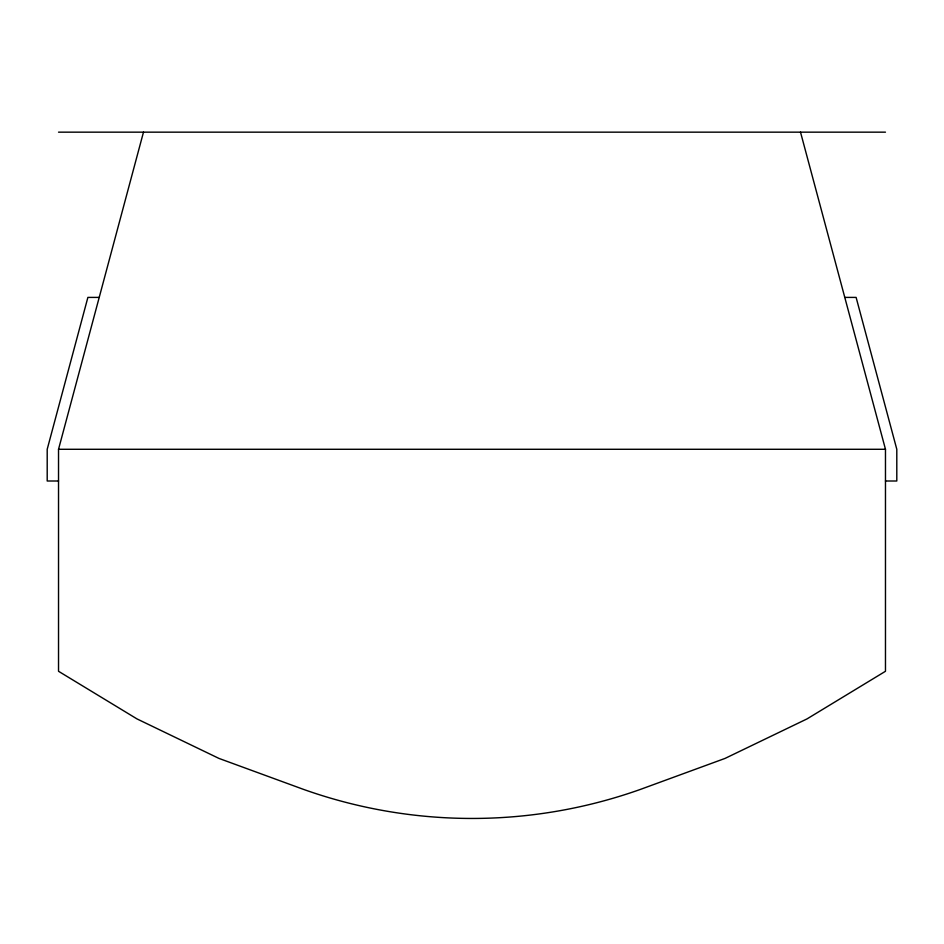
<?xml version="1.0" encoding="UTF-8"?>
<svg xmlns="http://www.w3.org/2000/svg" width="944" height="944" viewBox="0 0 944 944"><rect width="100%" height="100%" fill="white"/><g stroke="black" fill="none" stroke-linecap="round" stroke-linejoin="round"><path stroke-width="1.42" d="M800.512 132.16L885.472 449.285L885.472 671.278L807.026 718.903L725.051 758.41L640.244 789.467A502.81 502.81 0 0 1 303.756 789.467L218.949 758.41L136.974 718.903L58.528 671.278L58.528 449.285L143.488 132.16M58.528 132.16L885.472 132.16M99.214 297.407L87.886 297.407L47.2 449.285L47.2 481.003L58.528 481.003M844.786 297.407L856.114 297.407L896.8 449.285L896.8 481.003L885.472 481.003M58.528 449.285L885.472 449.285"/></g></svg>
